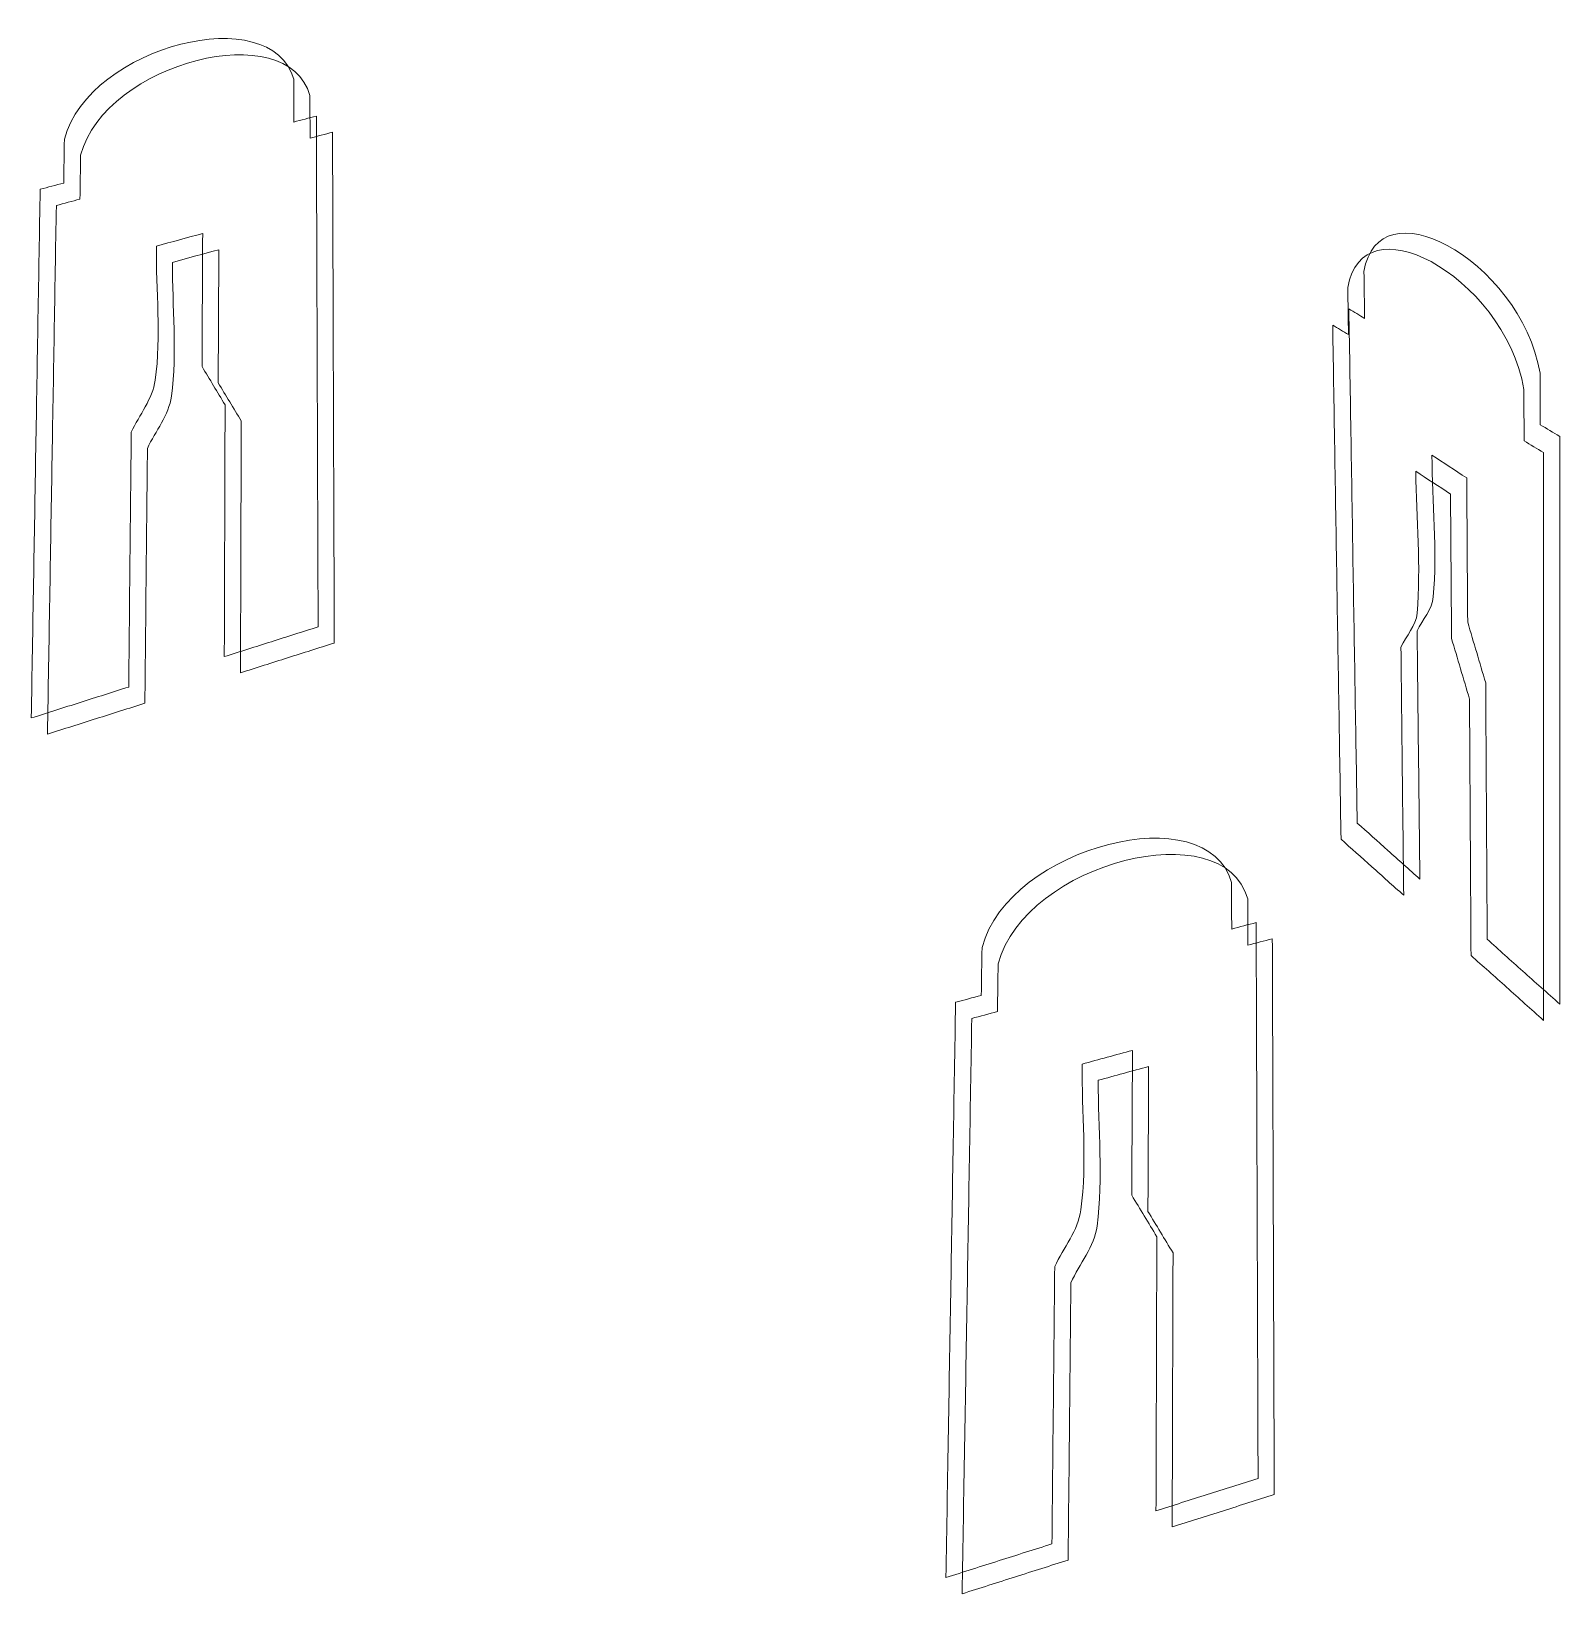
# Model space of a CAD drawing. Header units: centimetres. Extents: x -10.6 to 11.8, y -10.5 to 10.6.
# Drawn here: x -5.055 to -3.519, y -1.493 to 0.077 of the extents above; entities that cross this region are included whole.
import ezdxf

# ---------------------------------------------------------------- set-up
doc = ezdxf.new("R2010")
doc.units = ezdxf.units.CM
doc.header["$MEASUREMENT"] = 0
doc.layers.add('Livello 1', color=7, linetype='Continuous')

msp = doc.modelspace()

# ---------------------------------------------------------------- linework, layer by layer
at = {"layer": 'Livello 1', "color": 7, "lineweight": 9}
for points in [[(-5.05501, -0.61321), (-5.05347, -0.52191), (-5.05195, -0.4316), (-5.05046, -0.34256), (-5.05046, -0.34256), (-5.04897, -0.25465), (-5.04751, -0.16772), (-5.04607, -0.08192), (-5.04607, -0.08192), (-5.03819, -0.07983), (-5.03028, -0.07772), (-5.02238, -0.07563), (-5.02238, -0.07563), (-5.02215, -0.06094), (-5.02192, -0.04618), (-5.0217, -0.03143), (-5.0217, -0.03143), (-5.00932, 0.01551), (-4.9566, 0.05064), (-4.90472, 0.06383), (-4.90472, 0.06383), (-4.85339, 0.07689), (-4.80256, 0.0685), (-4.79126, 0.02862), (-4.79126, 0.02862), (-4.79124, 0.01434), (-4.79122, 0.00001), (-4.79119, -0.01433), (-4.79119, -0.01433), (-4.78367, -0.01233), (-4.77615, -0.01034), (-4.7686, -0.00834), (-4.7686, -0.00834), (-4.76832, -0.09131), (-4.76802, -0.17531), (-4.76773, -0.26027), (-4.76773, -0.26027), (-4.76743, -0.34631), (-4.76712, -0.43352), (-4.76681, -0.52161), (-4.76681, -0.52161), (-4.78243, -0.52657), (-4.79811, -0.53156), (-4.81376, -0.53653), (-4.81376, -0.53653), (-4.82946, -0.54153), (-4.84526, -0.54654), (-4.86108, -0.55157), (-4.86108, -0.55157), (-4.86094, -0.50883), (-4.86079, -0.46623), (-4.86066, -0.42395), (-4.86066, -0.42395), (-4.86054, -0.38187), (-4.86041, -0.3401), (-4.86027, -0.29847), (-4.86027, -0.29847), (-4.868, -0.28569), (-4.87573, -0.27295), (-4.88345, -0.26013), (-4.88345, -0.26013), (-4.88322, -0.21532), (-4.883, -0.17064), (-4.88278, -0.12635), (-4.88278, -0.12635), (-4.89828, -0.13054), (-4.9138, -0.1348), (-4.92933, -0.13907), (-4.92933, -0.13907), (-4.92971, -0.18368), (-4.92443, -0.22895), (-4.93043, -0.27368), (-4.93043, -0.27368), (-4.93297, -0.29266), (-4.94652, -0.30857), (-4.95455, -0.32602), (-4.95455, -0.32602), (-4.95498, -0.36813), (-4.95541, -0.41044), (-4.95584, -0.45301), (-4.95584, -0.45301), (-4.95627, -0.49577), (-4.95668, -0.53887), (-4.95711, -0.58209), (-4.95711, -0.58209), (-4.97334, -0.58725), (-4.98959, -0.59242), (-5.00585, -0.59758), (-5.00585, -0.59758), (-5.02218, -0.60277), (-5.03859, -0.60799), (-5.05501, -0.61321)], [(-5.03875, -0.62947), (-5.03722, -0.53817), (-5.0357, -0.44786), (-5.0342, -0.35881), (-5.0342, -0.35881), (-5.03272, -0.2709), (-5.03125, -0.18397), (-5.02981, -0.09818), (-5.02981, -0.09818), (-5.02193, -0.09608), (-5.01403, -0.09398), (-5.00612, -0.09188), (-5.00612, -0.09188), (-5.00589, -0.07719), (-5.00567, -0.06244), (-5.00545, -0.04769), (-5.00545, -0.04769), (-4.99306, -0.00074), (-4.94034, 0.03439), (-4.88846, 0.04758), (-4.88846, 0.04758), (-4.83713, 0.06063), (-4.78631, 0.05224), (-4.77501, 0.01236), (-4.77501, 0.01236), (-4.77498, -0.00191), (-4.77496, -0.01625), (-4.77494, -0.03059), (-4.77494, -0.03059), (-4.76742, -0.02859), (-4.7599, -0.02659), (-4.75235, -0.0246), (-4.75235, -0.0246), (-4.75206, -0.10757), (-4.75176, -0.19157), (-4.75147, -0.27652), (-4.75147, -0.27652), (-4.75117, -0.36256), (-4.75087, -0.44977), (-4.75055, -0.53787), (-4.75055, -0.53787), (-4.76618, -0.54283), (-4.78186, -0.54781), (-4.7975, -0.55279), (-4.7975, -0.55279), (-4.8132, -0.55778), (-4.82901, -0.5628), (-4.84483, -0.56782), (-4.84483, -0.56782), (-4.84469, -0.52509), (-4.84453, -0.48249), (-4.84441, -0.4402), (-4.84441, -0.4402), (-4.84429, -0.39812), (-4.84415, -0.35635), (-4.84401, -0.31472), (-4.84401, -0.31472), (-4.85174, -0.30195), (-4.85947, -0.28921), (-4.86719, -0.27638), (-4.86719, -0.27638), (-4.86697, -0.23157), (-4.86674, -0.18689), (-4.86652, -0.14261), (-4.86652, -0.14261), (-4.88202, -0.1468), (-4.89755, -0.15106), (-4.91307, -0.15533), (-4.91307, -0.15533), (-4.91345, -0.19994), (-4.90818, -0.24521), (-4.91418, -0.28993), (-4.91418, -0.28993), (-4.91672, -0.30892), (-4.93026, -0.32482), (-4.9383, -0.34228), (-4.9383, -0.34228), (-4.93872, -0.38439), (-4.93916, -0.42669), (-4.93958, -0.46926), (-4.93958, -0.46926), (-4.94001, -0.51202), (-4.94042, -0.55512), (-4.94086, -0.59835), (-4.94086, -0.59835), (-4.95708, -0.6035), (-4.97333, -0.60867), (-4.98959, -0.61384), (-4.98959, -0.61384), (-5.00593, -0.61903), (-5.02233, -0.62425), (-5.03875, -0.62947)], [(-3.72285, -0.71875), (-3.7242, -0.63564), (-3.72557, -0.55119), (-3.72696, -0.46572), (-3.72696, -0.46572), (-3.72837, -0.37911), (-3.7298, -0.29118), (-3.73125, -0.20207), (-3.73125, -0.20207), (-3.72602, -0.2053), (-3.72072, -0.20849), (-3.71539, -0.21171), (-3.71539, -0.21171), (-3.71562, -0.19604), (-3.71586, -0.18024), (-3.71609, -0.16443), (-3.71609, -0.16443), (-3.70871, -0.12116), (-3.67157, -0.1173), (-3.63245, -0.13837), (-3.63245, -0.13837), (-3.59164, -0.16035), (-3.54889, -0.20937), (-3.53909, -0.26685), (-3.53909, -0.26685), (-3.53904, -0.2841), (-3.53902, -0.30128), (-3.539, -0.31846), (-3.539, -0.31846), (-3.53252, -0.32237), (-3.52597, -0.32629), (-3.51938, -0.33032), (-3.51938, -0.33032), (-3.51938, -0.42907), (-3.51938, -0.52635), (-3.51938, -0.62212), (-3.51938, -0.62212), (-3.51938, -0.71634), (-3.51938, -0.80934), (-3.51938, -0.9008), (-3.51938, -0.9008), (-3.53194, -0.88958), (-3.54433, -0.87849), (-3.55653, -0.86758), (-3.55653, -0.86758), (-3.56858, -0.8568), (-3.5805, -0.84614), (-3.59224, -0.83562), (-3.59224, -0.83562), (-3.59249, -0.79348), (-3.59275, -0.75099), (-3.593, -0.70822), (-3.593, -0.70822), (-3.59325, -0.66518), (-3.59351, -0.6217), (-3.59377, -0.57794), (-3.59377, -0.57794), (-3.59982, -0.5576), (-3.60584, -0.53724), (-3.61183, -0.51694), (-3.61183, -0.51694), (-3.61218, -0.46902), (-3.61253, -0.42062), (-3.61288, -0.37193), (-3.61288, -0.37193), (-3.62469, -0.36422), (-3.63634, -0.35654), (-3.64783, -0.34897), (-3.64783, -0.34897), (-3.64735, -0.39685), (-3.64238, -0.44455), (-3.64641, -0.49157), (-3.64641, -0.49157), (-3.64749, -0.50419), (-3.65734, -0.5144), (-3.6627, -0.52563), (-3.6627, -0.52563), (-3.66223, -0.56794), (-3.66175, -0.60999), (-3.66128, -0.65169), (-3.66128, -0.65169), (-3.66082, -0.69312), (-3.66036, -0.73427), (-3.65989, -0.77509), (-3.65989, -0.77509), (-3.6707, -0.76542), (-3.68141, -0.75585), (-3.69194, -0.74642), (-3.69194, -0.74642), (-3.70236, -0.7371), (-3.71267, -0.72786), (-3.72285, -0.71875)], [(-3.7391, -0.735), (-3.74046, -0.65189), (-3.74183, -0.56745), (-3.74322, -0.48197), (-3.74322, -0.48197), (-3.74462, -0.39536), (-3.74606, -0.30744), (-3.74751, -0.21833), (-3.74751, -0.21833), (-3.74227, -0.22156), (-3.73697, -0.22475), (-3.73164, -0.22796), (-3.73164, -0.22796), (-3.73187, -0.2123), (-3.73211, -0.19649), (-3.73234, -0.18069), (-3.73234, -0.18069), (-3.72497, -0.13742), (-3.68782, -0.13356), (-3.64871, -0.15463), (-3.64871, -0.15463), (-3.6079, -0.17661), (-3.56515, -0.22562), (-3.55535, -0.28311), (-3.55535, -0.28311), (-3.5553, -0.30036), (-3.55528, -0.31754), (-3.55526, -0.33472), (-3.55526, -0.33472), (-3.54877, -0.33863), (-3.54222, -0.34255), (-3.53563, -0.34658), (-3.53563, -0.34658), (-3.53563, -0.44532), (-3.53563, -0.54261), (-3.53563, -0.63837), (-3.53563, -0.63837), (-3.53563, -0.7326), (-3.53563, -0.82559), (-3.53563, -0.91705), (-3.53563, -0.91705), (-3.54819, -0.90584), (-3.56059, -0.89475), (-3.57279, -0.88383), (-3.57279, -0.88383), (-3.58484, -0.87306), (-3.59676, -0.86239), (-3.6085, -0.85187), (-3.6085, -0.85187), (-3.60875, -0.80974), (-3.609, -0.76724), (-3.60926, -0.72448), (-3.60926, -0.72448), (-3.60951, -0.68143), (-3.60977, -0.63796), (-3.61003, -0.5942), (-3.61003, -0.5942), (-3.61608, -0.57386), (-3.6221, -0.5535), (-3.62809, -0.5332), (-3.62809, -0.5332), (-3.62844, -0.48528), (-3.62879, -0.43687), (-3.62914, -0.38818), (-3.62914, -0.38818), (-3.64094, -0.38048), (-3.6526, -0.37279), (-3.66408, -0.36522), (-3.66408, -0.36522), (-3.6636, -0.4131), (-3.65864, -0.46081), (-3.66266, -0.50783), (-3.66266, -0.50783), (-3.66374, -0.52045), (-3.6736, -0.53066), (-3.67895, -0.54189), (-3.67895, -0.54189), (-3.67849, -0.5842), (-3.67801, -0.62625), (-3.67754, -0.66795), (-3.67754, -0.66795), (-3.67708, -0.70937), (-3.67661, -0.75053), (-3.67615, -0.79135), (-3.67615, -0.79135), (-3.68695, -0.78167), (-3.69766, -0.77211), (-3.7082, -0.76268), (-3.7082, -0.76268), (-3.71862, -0.75336), (-3.72893, -0.74412), (-3.7391, -0.735)], [(-4.13607, -1.47702), (-4.1344, -1.37766), (-4.13274, -1.27939), (-4.13111, -1.18248), (-4.13111, -1.18248), (-4.1295, -1.08682), (-4.1279, -0.99222), (-4.12633, -0.89886), (-4.12633, -0.89886), (-4.11776, -0.89658), (-4.10916, -0.89428), (-4.10055, -0.892), (-4.10055, -0.892), (-4.10031, -0.87602), (-4.10006, -0.85996), (-4.09982, -0.84391), (-4.09982, -0.84391), (-4.08634, -0.79282), (-4.02897, -0.7546), (-3.97252, -0.74024), (-3.97252, -0.74024), (-3.91666, -0.72604), (-3.86135, -0.73516), (-3.84905, -0.77856), (-3.84905, -0.77856), (-3.84902, -0.7941), (-3.849, -0.8097), (-3.84897, -0.82531), (-3.84897, -0.82531), (-3.84079, -0.82313), (-3.83261, -0.82096), (-3.82439, -0.81879), (-3.82439, -0.81879), (-3.82408, -0.90907), (-3.82376, -1.00048), (-3.82344, -1.09293), (-3.82344, -1.09293), (-3.82311, -1.18657), (-3.82278, -1.28147), (-3.82244, -1.37734), (-3.82244, -1.37734), (-3.83944, -1.38273), (-3.85651, -1.38816), (-3.87353, -1.39357), (-3.87353, -1.39357), (-3.89061, -1.39901), (-3.90781, -1.40446), (-3.92503, -1.40993), (-3.92503, -1.40993), (-3.92488, -1.36343), (-3.92471, -1.31707), (-3.92457, -1.27106), (-3.92457, -1.27106), (-3.92444, -1.22526), (-3.9243, -1.17981), (-3.92415, -1.1345), (-3.92415, -1.1345), (-3.93255, -1.1206), (-3.94097, -1.10674), (-3.94937, -1.09278), (-3.94937, -1.09278), (-3.94912, -1.04402), (-3.94888, -0.9954), (-3.94864, -0.94721), (-3.94864, -0.94721), (-3.96551, -0.95176), (-3.9824, -0.9564), (-3.9993, -0.96105), (-3.9993, -0.96105), (-3.99971, -1.00959), (-3.99397, -1.05885), (-4.0005, -1.10753), (-4.0005, -1.10753), (-4.00326, -1.12819), (-4.018, -1.1455), (-4.02675, -1.16449), (-4.02675, -1.16449), (-4.02721, -1.21031), (-4.02768, -1.25635), (-4.02815, -1.30268), (-4.02815, -1.30268), (-4.02862, -1.34921), (-4.02906, -1.39611), (-4.02953, -1.44315), (-4.02953, -1.44315), (-4.04719, -1.44876), (-4.06487, -1.45439), (-4.08257, -1.46001), (-4.08257, -1.46001), (-4.10034, -1.46566), (-4.11819, -1.47134), (-4.13607, -1.47702)], [(-4.11981, -1.49327), (-4.11814, -1.39392), (-4.11648, -1.29564), (-4.11485, -1.19874), (-4.11485, -1.19874), (-4.11324, -1.10308), (-4.11165, -1.00848), (-4.11008, -0.91511), (-4.11008, -0.91511), (-4.1015, -0.91283), (-4.0929, -0.91054), (-4.0843, -0.90826), (-4.0843, -0.90826), (-4.08405, -0.89228), (-4.08381, -0.87622), (-4.08357, -0.86016), (-4.08357, -0.86016), (-4.07009, -0.80908), (-4.01271, -0.77085), (-3.95626, -0.7565), (-3.95626, -0.7565), (-3.9004, -0.74229), (-3.84509, -0.75142), (-3.8328, -0.79482), (-3.8328, -0.79482), (-3.83277, -0.81035), (-3.83275, -0.82595), (-3.83272, -0.84156), (-3.83272, -0.84156), (-3.82453, -0.83938), (-3.81635, -0.83721), (-3.80814, -0.83504), (-3.80814, -0.83504), (-3.80783, -0.92533), (-3.8075, -1.01674), (-3.80718, -1.10919), (-3.80718, -1.10919), (-3.80686, -1.20282), (-3.80652, -1.29773), (-3.80618, -1.39359), (-3.80618, -1.39359), (-3.82319, -1.39899), (-3.84025, -1.40442), (-3.85728, -1.40983), (-3.85728, -1.40983), (-3.87436, -1.41526), (-3.89156, -1.42072), (-3.90877, -1.42619), (-3.90877, -1.42619), (-3.90862, -1.37969), (-3.90845, -1.33333), (-3.90832, -1.28731), (-3.90832, -1.28731), (-3.90819, -1.24152), (-3.90804, -1.19606), (-3.90789, -1.15076), (-3.90789, -1.15076), (-3.9163, -1.13686), (-3.92471, -1.123), (-3.93311, -1.10904), (-3.93311, -1.10904), (-3.93287, -1.06028), (-3.93262, -1.01165), (-3.93238, -0.96346), (-3.93238, -0.96346), (-3.94925, -0.96802), (-3.96614, -0.97266), (-3.98304, -0.9773), (-3.98304, -0.9773), (-3.98345, -1.02585), (-3.97771, -1.07511), (-3.98424, -1.12379), (-3.98424, -1.12379), (-3.98701, -1.14444), (-4.00174, -1.16175), (-4.01049, -1.18075), (-4.01049, -1.18075), (-4.01096, -1.22657), (-4.01143, -1.27261), (-4.01189, -1.31893), (-4.01189, -1.31893), (-4.01236, -1.36547), (-4.0128, -1.41237), (-4.01328, -1.45941), (-4.01328, -1.45941), (-4.03093, -1.46502), (-4.04862, -1.47065), (-4.06631, -1.47627), (-4.06631, -1.47627), (-4.08409, -1.48191), (-4.10194, -1.48759), (-4.11981, -1.49327)]]:
    msp.add_open_spline(points, degree=3, knots=[0, 0, 0, 0, 0.0434783, 0.0434783, 0.0434783, 0.0434783, 0.0869565, 0.0869565, 0.0869565, 0.0869565, 0.1304348, 0.1304348, 0.1304348, 0.1304348, 0.173913, 0.173913, 0.173913, 0.173913, 0.2173913, 0.2173913, 0.2173913, 0.2173913, 0.2608696, 0.2608696, 0.2608696, 0.2608696, 0.3043478, 0.3043478, 0.3043478, 0.3043478, 0.3478261, 0.3478261, 0.3478261, 0.3478261, 0.3913043, 0.3913043, 0.3913043, 0.3913043, 0.4347826, 0.4347826, 0.4347826, 0.4347826, 0.4782609, 0.4782609, 0.4782609, 0.4782609, 0.5217391, 0.5217391, 0.5217391, 0.5217391, 0.5652174, 0.5652174, 0.5652174, 0.5652174, 0.6086957, 0.6086957, 0.6086957, 0.6086957, 0.6521739, 0.6521739, 0.6521739, 0.6521739, 0.6956522, 0.6956522, 0.6956522, 0.6956522, 0.7391304, 0.7391304, 0.7391304, 0.7391304, 0.7826087, 0.7826087, 0.7826087, 0.7826087, 0.826087, 0.826087, 0.826087, 0.826087, 0.8695652, 0.8695652, 0.8695652, 0.8695652, 0.9130435, 0.9130435, 0.9130435, 0.9130435, 0.9565217, 0.9565217, 0.9565217, 0.9565217, 1, 1, 1, 1], dxfattribs=at)

doc.saveas('drawing.dxf')
